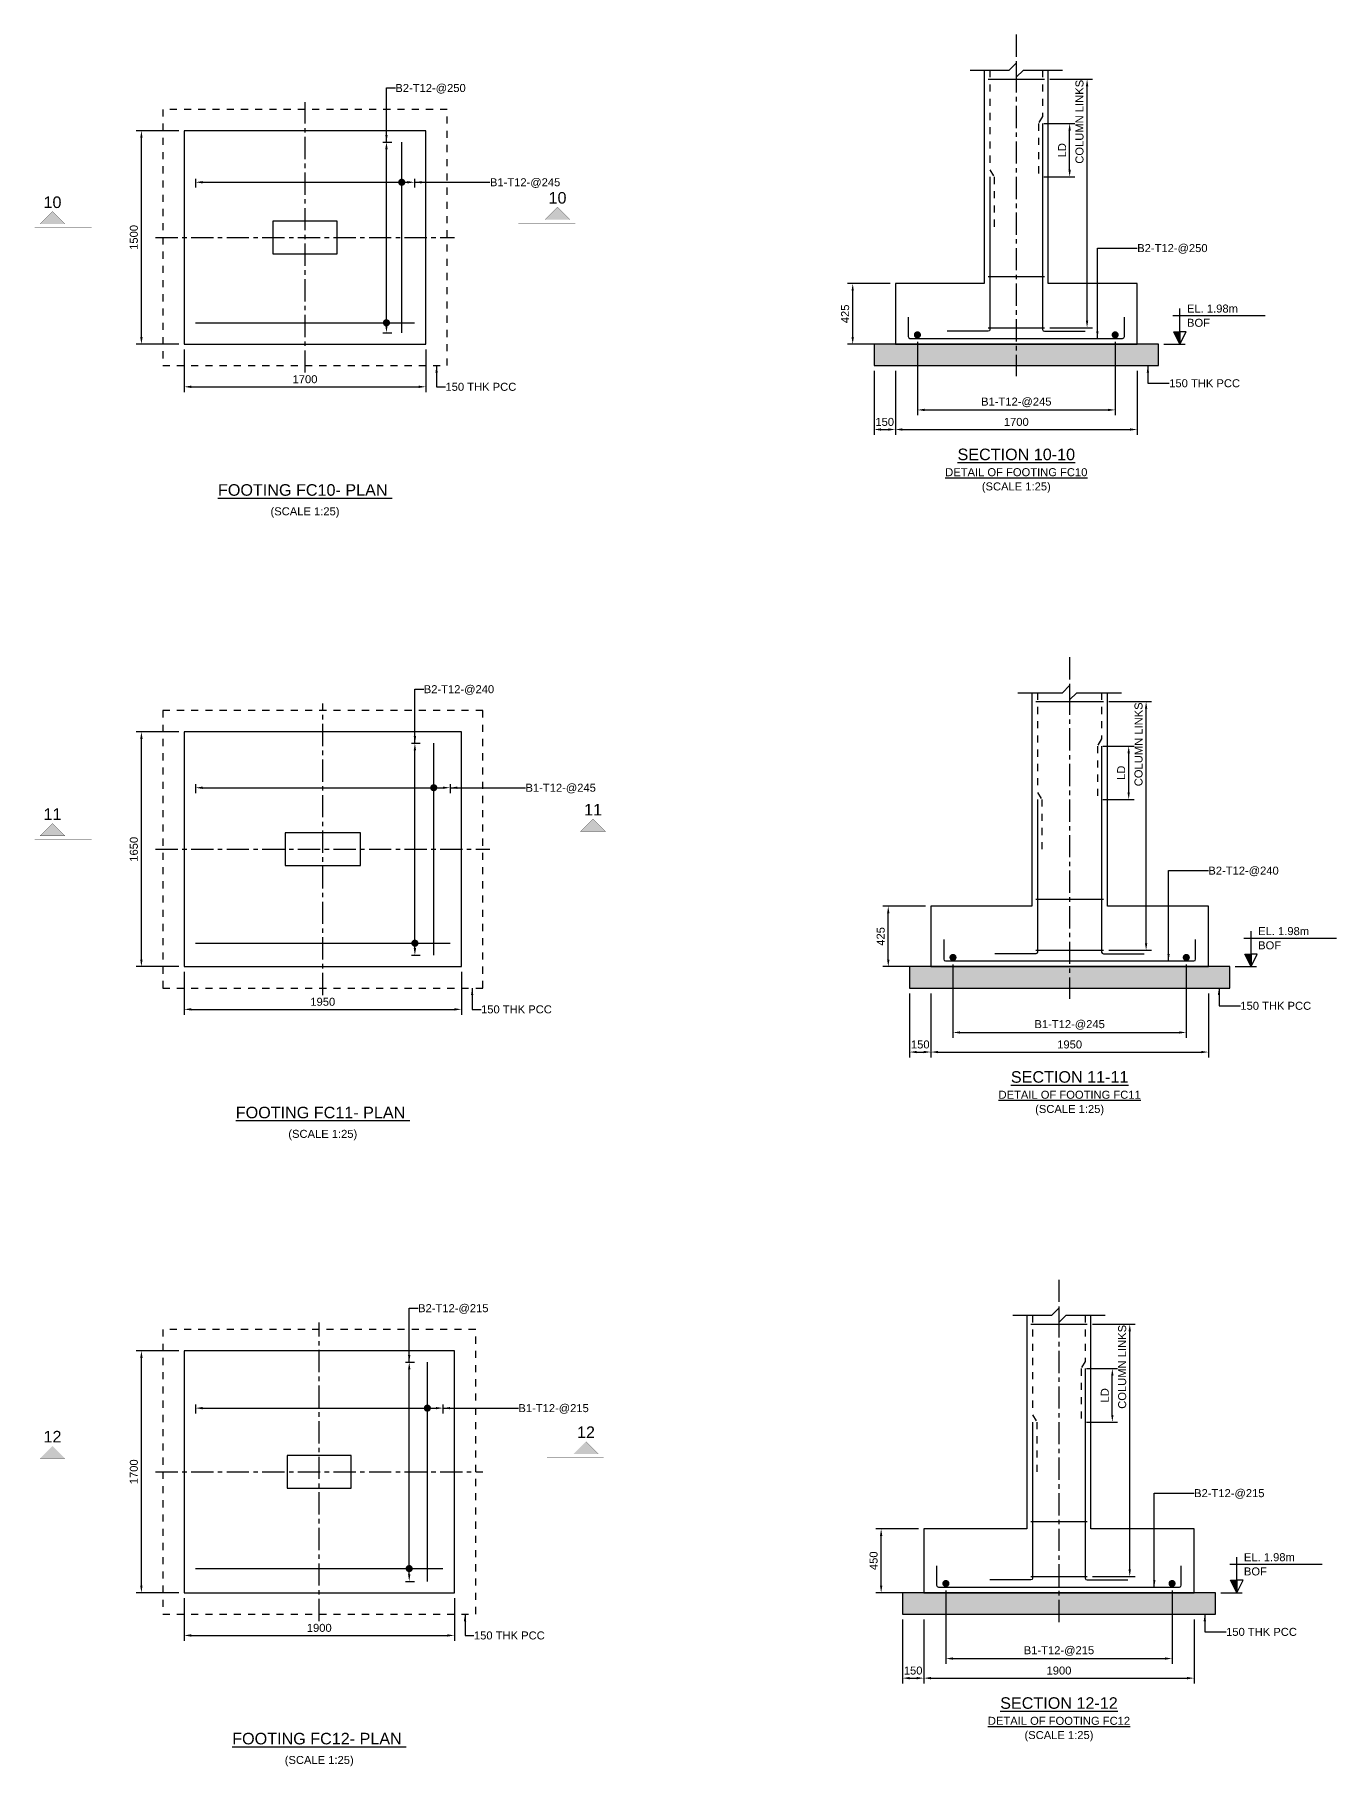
# Model space of a CAD drawing. Header units: inches. Extents: x -3602 to 70100, y -209600 to 630.
# Drawn here: x -3602 to 33000, y -205080 to -156400 of the extents above; entities that cross this region are included whole.
import ezdxf
from ezdxf.enums import TextEntityAlignment as Align

# ---------------------------------------------------------------- set-up
doc = ezdxf.new("R2010")
doc.units = ezdxf.units.IN
doc.header["$LTSCALE"] = 1000
doc.header["$MEASUREMENT"] = 0
doc.linetypes.add('Cline', pattern=[1, 0.625, -0.125, 0.125, -0.125])
doc.linetypes.add('Dashed', pattern=[0.6, 0.2, -0.2, 0.2])
for name, color, linetype in [('Center Line', 1, 'Continuous'), ('Column', 6, 'Continuous'), ('Concrete Line', 2, 'Continuous'), ('Dim', 31, 'Continuous'), ('Footing', 7, 'Continuous'), ('Labels', 4, 'Continuous'), ('PCC', 2, 'Continuous'), ('Reinforcement', 4, 'Continuous'), ('Section Mark', 5, 'Continuous'), ('Solid', 25, 'Continuous'), ('Text', 31, 'Continuous')]:
    doc.layers.add(name, color=color, linetype=linetype)
doc.styles.add('SC-FTG1', font='SansSerif')
doc.styles.add('SC-FTG2', font='SansSerif')
doc.dimstyles.new('RccFooting', dxfattribs={"dimtxt": 225, "dimasz": 200, "dimexe": 150, "dimexo": 150, "dimgap": 100, "dimtad": 1, "dimtoh": 1, "dimdec": 4, "dimlfac": 0.25, "dimzin": 0, "dimdsep": 46, "dimtxsty": 'SC-FTG2', "dimcen": 0.09, "dimclrd": 8, "dimclre": 8, "dimclrt": 31, "dimadec": 0, "dimazin": 0, "dimtfac": 1, "dimtdec": 0, "dimtix": 1, "dimtofl": 0, "dimtmove": 0, "dimatfit": 3, "dimfxl": 1, "dimtolj": 1, "dimtzin": 0, "dimarcsym": 0})

# ---------------------------------------------------------------- blocks, each defined once
blk = doc.blocks.new('*D90')
at = {"color": 8, "linetype": 'ByBlock', "lineweight": -2}
for p, q in [((600, -165250), (600, -166450)), ((7400, -165250), (7400, -166450)), ((800, -166300), (7200, -166300))]:
    blk.add_line(p, q, dxfattribs=at)
at = {"color": 8}
for points in [[(600, -166300), (800, -166267), (800, -166333)], [(7400, -166300), (7200, -166333), (7200, -166267)]]:
    blk.add_solid(points, dxfattribs=at)
at = {"layer": 'DEFPOINTS', "color": 31}
for p in [(600, -165100), (7400, -165100), (600, -166300)]:
    blk.add_point(p, dxfattribs=at)
at = {"color": 31, "insert": (4000, -166088), "char_height": 225, "attachment_point": 5, "style": 'SC-FTG2'}
blk.add_mtext('\\A1;1700', dxfattribs=at)
blk = doc.blocks.new('*D91')
at = {"color": 8, "linetype": 'ByBlock', "lineweight": -2}
for p, q in [((450, -159100), (-750, -159100)), ((-600, -164900), (-600, -159300)), ((450, -165100), (-750, -165100))]:
    blk.add_line(p, q, dxfattribs=at)
at = {"color": 8}
for points in [[(-600, -159100), (-567, -159300), (-633, -159300)], [(-600, -165100), (-633, -164900), (-567, -164900)]]:
    blk.add_solid(points, dxfattribs=at)
at = {"layer": 'DEFPOINTS', "color": 31}
for p in [(600, -159100), (-600, -165100), (600, -165100)]:
    blk.add_point(p, dxfattribs=at)
at = {"color": 31, "insert": (-812, -162100), "char_height": 225, "attachment_point": 5, "rotation": 90, "style": 'SC-FTG2'}
blk.add_mtext('\\A1;1500', dxfattribs=at)
blk = doc.blocks.new('*D92')
at = {"color": 8, "linetype": 'ByBlock', "lineweight": -2}
for p, q in [((6190, -159420), (6440, -159420)), ((6290, -164580), (6290, -159620)), ((6190, -164780), (6440, -164780))]:
    blk.add_line(p, q, dxfattribs=at)
at = {"color": 8}
for points in [[(6290, -159420), (6323, -159620), (6257, -159620)], [(6290, -164780), (6257, -164580), (6323, -164580)]]:
    blk.add_solid(points, dxfattribs=at)
at = {"layer": 'DEFPOINTS', "color": 31}
for p in [(6040, -159420), (6040, -164780), (6290, -164780)]:
    blk.add_point(p, dxfattribs=at)
blk = doc.blocks.new('*D93')
at = {"color": 8, "linetype": 'ByBlock', "lineweight": -2}
for p, q in [((920, -160450), (920, -160700)), ((1120, -160550), (6880, -160550)), ((7080, -160450), (7080, -160700))]:
    blk.add_line(p, q, dxfattribs=at)
at = {"color": 8}
for points in [[(920, -160550), (1120, -160517), (1120, -160583)], [(7080, -160550), (6880, -160583), (6880, -160517)]]:
    blk.add_solid(points, dxfattribs=at)
at = {"layer": 'DEFPOINTS', "color": 31}
for p in [(920, -160300), (920, -160550), (7080, -160300)]:
    blk.add_point(p, dxfattribs=at)
blk = doc.blocks.new('*D94')
at = {"color": 8, "linetype": 'ByBlock', "lineweight": -2}
for p, q in [((20000, -165850), (20000, -167650)), ((20600, -165850), (20600, -167650)), ((20200, -167500), (20400, -167500))]:
    blk.add_line(p, q, dxfattribs=at)
at = {"color": 8}
for points in [[(20000, -167500), (20200, -167467), (20200, -167533)], [(20600, -167500), (20400, -167533), (20400, -167467)]]:
    blk.add_solid(points, dxfattribs=at)
at = {"layer": 'DEFPOINTS', "color": 31}
for p in [(20000, -165700), (20600, -165700), (20000, -167500)]:
    blk.add_point(p, dxfattribs=at)
at = {"color": 31, "insert": (20300, -167288), "char_height": 225, "attachment_point": 5, "style": 'SC-FTG2'}
blk.add_mtext('\\A1;150', dxfattribs=at)
blk = doc.blocks.new('*D95')
at = {"color": 8, "linetype": 'ByBlock', "lineweight": -2}
for p, q in [((20600, -165850), (20600, -167650)), ((27400, -165850), (27400, -167650)), ((20800, -167500), (27200, -167500))]:
    blk.add_line(p, q, dxfattribs=at)
at = {"color": 8}
for points in [[(20600, -167500), (20800, -167467), (20800, -167533)], [(27400, -167500), (27200, -167533), (27200, -167467)]]:
    blk.add_solid(points, dxfattribs=at)
at = {"layer": 'DEFPOINTS', "color": 31}
for p in [(20600, -165700), (27400, -165700), (20600, -167500)]:
    blk.add_point(p, dxfattribs=at)
at = {"color": 31, "insert": (24000, -167288), "char_height": 225, "attachment_point": 5, "style": 'SC-FTG2'}
blk.add_mtext('\\A1;1700', dxfattribs=at)
blk = doc.blocks.new('*D96')
at = {"color": 8, "linetype": 'ByBlock', "lineweight": -2}
for p, q in [((20450, -163400), (19250, -163400)), ((19400, -164900), (19400, -163600)), ((20450, -165100), (19250, -165100))]:
    blk.add_line(p, q, dxfattribs=at)
at = {"color": 8}
for points in [[(19400, -163400), (19433, -163600), (19367, -163600)], [(19400, -165100), (19367, -164900), (19433, -164900)]]:
    blk.add_solid(points, dxfattribs=at)
at = {"layer": 'DEFPOINTS', "color": 31}
for p in [(20600, -163400), (19400, -165100), (20600, -165100)]:
    blk.add_point(p, dxfattribs=at)
at = {"color": 31, "insert": (19188, -164250), "char_height": 225, "attachment_point": 5, "rotation": 90, "style": 'SC-FTG2'}
blk.add_mtext('\\A1;425', dxfattribs=at)
blk = doc.blocks.new('*D97')
at = {"color": 8, "linetype": 'ByBlock', "lineweight": -2}
for p, q in [((21220, -165040), (21220, -167100)), ((26780, -165040), (26780, -167100)), ((21420, -166950), (26580, -166950))]:
    blk.add_line(p, q, dxfattribs=at)
at = {"color": 8}
for points in [[(21220, -166950), (21420, -166917), (21420, -166983)], [(26780, -166950), (26580, -166983), (26580, -166917)]]:
    blk.add_solid(points, dxfattribs=at)
at = {"layer": 'DEFPOINTS', "color": 31}
for p in [(21220, -164890), (26780, -164890), (21220, -166950)]:
    blk.add_point(p, dxfattribs=at)
at = {"color": 31, "insert": (24000, -166738), "char_height": 225, "attachment_point": 5, "style": 'SC-FTG2'}
blk.add_mtext('\\A1;B1-T12-@245', dxfattribs=at)
blk = doc.blocks.new('*D98')
at = {"color": 8, "linetype": 'ByBlock', "lineweight": -2}
for p, q in [((24770, -158900), (25650, -158900)), ((25500, -160200), (25500, -159100)), ((24770, -160400), (25650, -160400))]:
    blk.add_line(p, q, dxfattribs=at)
at = {"color": 8}
for points in [[(25500, -158900), (25533, -159100), (25467, -159100)], [(25500, -160400), (25467, -160200), (25533, -160200)]]:
    blk.add_solid(points, dxfattribs=at)
at = {"layer": 'DEFPOINTS', "color": 31}
for p in [(24620, -158900), (24620, -160400), (25500, -160400)]:
    blk.add_point(p, dxfattribs=at)
at = {"color": 31, "insert": (25288, -159650), "char_height": 225, "attachment_point": 5, "rotation": 90, "style": 'SC-FTG2'}
blk.add_mtext('\\A1;LD', dxfattribs=at)
blk = doc.blocks.new('*D99')
at = {"color": 8, "linetype": 'ByBlock', "lineweight": -2}
for p, q in [((24940, -157650), (26140, -157650)), ((25990, -164440), (25990, -157850)), ((24940, -164640), (26140, -164640))]:
    blk.add_line(p, q, dxfattribs=at)
at = {"color": 8}
for points in [[(25990, -157650), (26023, -157850), (25957, -157850)], [(25990, -164640), (25957, -164440), (26023, -164440)]]:
    blk.add_solid(points, dxfattribs=at)
at = {"layer": 'DEFPOINTS', "color": 31}
for p in [(24790, -157650), (24790, -164640), (25990, -164640)]:
    blk.add_point(p, dxfattribs=at)
at = {"color": 31, "insert": (25778, -158850), "char_height": 225, "attachment_point": 5, "rotation": 90, "style": 'SC-FTG2'}
blk.add_mtext('\\A1;COLUMN LINKS', dxfattribs=at)
blk = doc.blocks.new('*D100')
at = {"color": 8, "linetype": 'ByBlock', "lineweight": -2}
for p, q in [((600, -182750), (600, -183950)), ((8400, -182750), (8400, -183950)), ((800, -183800), (8200, -183800))]:
    blk.add_line(p, q, dxfattribs=at)
at = {"color": 8}
for points in [[(600, -183800), (800, -183767), (800, -183833)], [(8400, -183800), (8200, -183833), (8200, -183767)]]:
    blk.add_solid(points, dxfattribs=at)
at = {"layer": 'DEFPOINTS', "color": 31}
for p in [(600, -182600), (8400, -182600), (600, -183800)]:
    blk.add_point(p, dxfattribs=at)
at = {"color": 31, "insert": (4500, -183588), "char_height": 225, "attachment_point": 5, "style": 'SC-FTG2'}
blk.add_mtext('\\A1;1950', dxfattribs=at)
blk = doc.blocks.new('*D101')
at = {"color": 8, "linetype": 'ByBlock', "lineweight": -2}
for p, q in [((450, -176000), (-750, -176000)), ((-600, -182400), (-600, -176200)), ((450, -182600), (-750, -182600))]:
    blk.add_line(p, q, dxfattribs=at)
at = {"color": 8}
for points in [[(-600, -176000), (-567, -176200), (-633, -176200)], [(-600, -182600), (-633, -182400), (-567, -182400)]]:
    blk.add_solid(points, dxfattribs=at)
at = {"layer": 'DEFPOINTS', "color": 31}
for p in [(600, -176000), (-600, -182600), (600, -182600)]:
    blk.add_point(p, dxfattribs=at)
at = {"color": 31, "insert": (-812, -179300), "char_height": 225, "attachment_point": 5, "rotation": 90, "style": 'SC-FTG2'}
blk.add_mtext('\\A1;1650', dxfattribs=at)
blk = doc.blocks.new('*D102')
at = {"color": 8, "linetype": 'ByBlock', "lineweight": -2}
for p, q in [((6990, -176320), (7240, -176320)), ((7090, -182080), (7090, -176520)), ((6990, -182280), (7240, -182280))]:
    blk.add_line(p, q, dxfattribs=at)
at = {"color": 8}
for points in [[(7090, -176320), (7123, -176520), (7057, -176520)], [(7090, -182280), (7057, -182080), (7123, -182080)]]:
    blk.add_solid(points, dxfattribs=at)
at = {"layer": 'DEFPOINTS', "color": 31}
for p in [(6840, -176320), (6840, -182280), (7090, -182280)]:
    blk.add_point(p, dxfattribs=at)
blk = doc.blocks.new('*D103')
at = {"color": 8, "linetype": 'ByBlock', "lineweight": -2}
for p, q in [((920, -177470), (920, -177720)), ((1120, -177570), (7880, -177570)), ((8080, -177470), (8080, -177720))]:
    blk.add_line(p, q, dxfattribs=at)
at = {"color": 8}
for points in [[(920, -177570), (1120, -177537), (1120, -177603)], [(8080, -177570), (7880, -177603), (7880, -177537)]]:
    blk.add_solid(points, dxfattribs=at)
at = {"layer": 'DEFPOINTS', "color": 31}
for p in [(920, -177320), (920, -177570), (8080, -177320)]:
    blk.add_point(p, dxfattribs=at)
blk = doc.blocks.new('*D104')
at = {"color": 8, "linetype": 'ByBlock', "lineweight": -2}
for p, q in [((21000, -183350), (21000, -185150)), ((21600, -183350), (21600, -185150)), ((21200, -185000), (21400, -185000))]:
    blk.add_line(p, q, dxfattribs=at)
at = {"color": 8}
for points in [[(21000, -185000), (21200, -184967), (21200, -185033)], [(21600, -185000), (21400, -185033), (21400, -184967)]]:
    blk.add_solid(points, dxfattribs=at)
at = {"layer": 'DEFPOINTS', "color": 31}
for p in [(21000, -183200), (21600, -183200), (21000, -185000)]:
    blk.add_point(p, dxfattribs=at)
at = {"color": 31, "insert": (21300, -184788), "char_height": 225, "attachment_point": 5, "style": 'SC-FTG2'}
blk.add_mtext('\\A1;150', dxfattribs=at)
blk = doc.blocks.new('*D105')
at = {"color": 8, "linetype": 'ByBlock', "lineweight": -2}
for p, q in [((21600, -183350), (21600, -185150)), ((29400, -183350), (29400, -185150)), ((21800, -185000), (29200, -185000))]:
    blk.add_line(p, q, dxfattribs=at)
at = {"color": 8}
for points in [[(21600, -185000), (21800, -184967), (21800, -185033)], [(29400, -185000), (29200, -185033), (29200, -184967)]]:
    blk.add_solid(points, dxfattribs=at)
at = {"layer": 'DEFPOINTS', "color": 31}
for p in [(21600, -183200), (29400, -183200), (21600, -185000)]:
    blk.add_point(p, dxfattribs=at)
at = {"color": 31, "insert": (25500, -184788), "char_height": 225, "attachment_point": 5, "style": 'SC-FTG2'}
blk.add_mtext('\\A1;1950', dxfattribs=at)
blk = doc.blocks.new('*D106')
at = {"color": 8, "linetype": 'ByBlock', "lineweight": -2}
for p, q in [((21450, -180900), (20250, -180900)), ((20400, -182400), (20400, -181100)), ((21450, -182600), (20250, -182600))]:
    blk.add_line(p, q, dxfattribs=at)
at = {"color": 8}
for points in [[(20400, -180900), (20433, -181100), (20367, -181100)], [(20400, -182600), (20367, -182400), (20433, -182400)]]:
    blk.add_solid(points, dxfattribs=at)
at = {"layer": 'DEFPOINTS', "color": 31}
for p in [(21600, -180900), (20400, -182600), (21600, -182600)]:
    blk.add_point(p, dxfattribs=at)
at = {"color": 31, "insert": (20188, -181750), "char_height": 225, "attachment_point": 5, "rotation": 90, "style": 'SC-FTG2'}
blk.add_mtext('\\A1;425', dxfattribs=at)
blk = doc.blocks.new('*D107')
at = {"color": 8, "linetype": 'ByBlock', "lineweight": -2}
for p, q in [((22220, -182540), (22220, -184600)), ((28780, -182540), (28780, -184600)), ((22420, -184450), (28580, -184450))]:
    blk.add_line(p, q, dxfattribs=at)
at = {"color": 8}
for points in [[(22220, -184450), (22420, -184417), (22420, -184483)], [(28780, -184450), (28580, -184483), (28580, -184417)]]:
    blk.add_solid(points, dxfattribs=at)
at = {"layer": 'DEFPOINTS', "color": 31}
for p in [(22220, -182390), (28780, -182390), (22220, -184450)]:
    blk.add_point(p, dxfattribs=at)
at = {"color": 31, "insert": (25500, -184238), "char_height": 225, "attachment_point": 5, "style": 'SC-FTG2'}
blk.add_mtext('\\A1;B1-T12-@245', dxfattribs=at)
blk = doc.blocks.new('*D108')
at = {"color": 8, "linetype": 'ByBlock', "lineweight": -2}
for p, q in [((26430, -176400), (27310, -176400)), ((27160, -177700), (27160, -176600)), ((26430, -177900), (27310, -177900))]:
    blk.add_line(p, q, dxfattribs=at)
at = {"color": 8}
for points in [[(27160, -176400), (27193, -176600), (27127, -176600)], [(27160, -177900), (27127, -177700), (27193, -177700)]]:
    blk.add_solid(points, dxfattribs=at)
at = {"layer": 'DEFPOINTS', "color": 31}
for p in [(26280, -176400), (26280, -177900), (27160, -177900)]:
    blk.add_point(p, dxfattribs=at)
at = {"color": 31, "insert": (26948, -177150), "char_height": 225, "attachment_point": 5, "rotation": 90, "style": 'SC-FTG2'}
blk.add_mtext('\\A1;LD', dxfattribs=at)
blk = doc.blocks.new('*D109')
at = {"color": 8, "linetype": 'ByBlock', "lineweight": -2}
for p, q in [((26600, -175150), (27800, -175150)), ((27650, -181940), (27650, -175350)), ((26600, -182140), (27800, -182140))]:
    blk.add_line(p, q, dxfattribs=at)
at = {"color": 8}
for points in [[(27650, -175150), (27683, -175350), (27617, -175350)], [(27650, -182140), (27617, -181940), (27683, -181940)]]:
    blk.add_solid(points, dxfattribs=at)
at = {"layer": 'DEFPOINTS', "color": 31}
for p in [(26450, -175150), (26450, -182140), (27650, -182140)]:
    blk.add_point(p, dxfattribs=at)
at = {"color": 31, "insert": (27438, -176350), "char_height": 225, "attachment_point": 5, "rotation": 90, "style": 'SC-FTG2'}
blk.add_mtext('\\A1;COLUMN LINKS', dxfattribs=at)
blk = doc.blocks.new('*D110')
at = {"color": 8, "linetype": 'ByBlock', "lineweight": -2}
for p, q in [((600, -200350), (600, -201550)), ((8200, -200350), (8200, -201550)), ((800, -201400), (8000, -201400))]:
    blk.add_line(p, q, dxfattribs=at)
at = {"color": 8}
for points in [[(600, -201400), (800, -201367), (800, -201433)], [(8200, -201400), (8000, -201433), (8000, -201367)]]:
    blk.add_solid(points, dxfattribs=at)
at = {"layer": 'DEFPOINTS', "color": 31}
for p in [(600, -200200), (8200, -200200), (600, -201400)]:
    blk.add_point(p, dxfattribs=at)
at = {"color": 31, "insert": (4400, -201188), "char_height": 225, "attachment_point": 5, "style": 'SC-FTG2'}
blk.add_mtext('\\A1;1900', dxfattribs=at)
blk = doc.blocks.new('*D111')
at = {"color": 8, "linetype": 'ByBlock', "lineweight": -2}
for p, q in [((450, -193400), (-750, -193400)), ((-600, -200000), (-600, -193600)), ((450, -200200), (-750, -200200))]:
    blk.add_line(p, q, dxfattribs=at)
at = {"color": 8}
for points in [[(-600, -193400), (-567, -193600), (-633, -193600)], [(-600, -200200), (-633, -200000), (-567, -200000)]]:
    blk.add_solid(points, dxfattribs=at)
at = {"layer": 'DEFPOINTS', "color": 31}
for p in [(600, -193400), (-600, -200200), (600, -200200)]:
    blk.add_point(p, dxfattribs=at)
at = {"color": 31, "insert": (-812, -196800), "char_height": 225, "attachment_point": 5, "rotation": 90, "style": 'SC-FTG2'}
blk.add_mtext('\\A1;1700', dxfattribs=at)
blk = doc.blocks.new('*D112')
at = {"color": 8, "linetype": 'ByBlock', "lineweight": -2}
for p, q in [((6830, -193720), (7080, -193720)), ((6930, -199680), (6930, -193920)), ((6830, -199880), (7080, -199880))]:
    blk.add_line(p, q, dxfattribs=at)
at = {"color": 8}
for points in [[(6930, -193720), (6963, -193920), (6897, -193920)], [(6930, -199880), (6897, -199680), (6963, -199680)]]:
    blk.add_solid(points, dxfattribs=at)
at = {"layer": 'DEFPOINTS', "color": 31}
for p in [(6680, -193720), (6680, -199880), (6930, -199880)]:
    blk.add_point(p, dxfattribs=at)
blk = doc.blocks.new('*D113')
at = {"color": 8, "linetype": 'ByBlock', "lineweight": -2}
for p, q in [((920, -194910), (920, -195160)), ((1120, -195010), (7680, -195010)), ((7880, -194910), (7880, -195160))]:
    blk.add_line(p, q, dxfattribs=at)
at = {"color": 8}
for points in [[(920, -195010), (1120, -194977), (1120, -195043)], [(7880, -195010), (7680, -195043), (7680, -194977)]]:
    blk.add_solid(points, dxfattribs=at)
at = {"layer": 'DEFPOINTS', "color": 31}
for p in [(920, -194760), (920, -195010), (7880, -194760)]:
    blk.add_point(p, dxfattribs=at)
blk = doc.blocks.new('*D114')
at = {"color": 8, "linetype": 'ByBlock', "lineweight": -2}
for p, q in [((20800, -200950), (20800, -202750)), ((21400, -200950), (21400, -202750)), ((21000, -202600), (21200, -202600))]:
    blk.add_line(p, q, dxfattribs=at)
at = {"color": 8}
for points in [[(20800, -202600), (21000, -202567), (21000, -202633)], [(21400, -202600), (21200, -202633), (21200, -202567)]]:
    blk.add_solid(points, dxfattribs=at)
at = {"layer": 'DEFPOINTS', "color": 31}
for p in [(20800, -200800), (21400, -200800), (20800, -202600)]:
    blk.add_point(p, dxfattribs=at)
at = {"color": 31, "insert": (21100, -202388), "char_height": 225, "attachment_point": 5, "style": 'SC-FTG2'}
blk.add_mtext('\\A1;150', dxfattribs=at)
blk = doc.blocks.new('*D115')
at = {"color": 8, "linetype": 'ByBlock', "lineweight": -2}
for p, q in [((21400, -200950), (21400, -202750)), ((29000, -200950), (29000, -202750)), ((21600, -202600), (28800, -202600))]:
    blk.add_line(p, q, dxfattribs=at)
at = {"color": 8}
for points in [[(21400, -202600), (21600, -202567), (21600, -202633)], [(29000, -202600), (28800, -202633), (28800, -202567)]]:
    blk.add_solid(points, dxfattribs=at)
at = {"layer": 'DEFPOINTS', "color": 31}
for p in [(21400, -200800), (29000, -200800), (21400, -202600)]:
    blk.add_point(p, dxfattribs=at)
at = {"color": 31, "insert": (25200, -202388), "char_height": 225, "attachment_point": 5, "style": 'SC-FTG2'}
blk.add_mtext('\\A1;1900', dxfattribs=at)
blk = doc.blocks.new('*D116')
at = {"color": 8, "linetype": 'ByBlock', "lineweight": -2}
for p, q in [((21250, -198400), (20050, -198400)), ((20200, -200000), (20200, -198600)), ((21250, -200200), (20050, -200200))]:
    blk.add_line(p, q, dxfattribs=at)
at = {"color": 8}
for points in [[(20200, -198400), (20233, -198600), (20167, -198600)], [(20200, -200200), (20167, -200000), (20233, -200000)]]:
    blk.add_solid(points, dxfattribs=at)
at = {"layer": 'DEFPOINTS', "color": 31}
for p in [(21400, -198400), (20200, -200200), (21400, -200200)]:
    blk.add_point(p, dxfattribs=at)
at = {"color": 31, "insert": (19988, -199300), "char_height": 225, "attachment_point": 5, "rotation": 90, "style": 'SC-FTG2'}
blk.add_mtext('\\A1;450', dxfattribs=at)
blk = doc.blocks.new('*D117')
at = {"color": 8, "linetype": 'ByBlock', "lineweight": -2}
for p, q in [((22020, -200140), (22020, -202200)), ((28380, -200140), (28380, -202200)), ((22220, -202050), (28180, -202050))]:
    blk.add_line(p, q, dxfattribs=at)
at = {"color": 8}
for points in [[(22020, -202050), (22220, -202017), (22220, -202083)], [(28380, -202050), (28180, -202083), (28180, -202017)]]:
    blk.add_solid(points, dxfattribs=at)
at = {"layer": 'DEFPOINTS', "color": 31}
for p in [(22020, -199990), (28380, -199990), (22020, -202050)]:
    blk.add_point(p, dxfattribs=at)
at = {"color": 31, "insert": (25200, -201838), "char_height": 225, "attachment_point": 5, "style": 'SC-FTG2'}
blk.add_mtext('\\A1;B1-T12-@215', dxfattribs=at)
blk = doc.blocks.new('*D118')
at = {"color": 8, "linetype": 'ByBlock', "lineweight": -2}
for p, q in [((25970, -193900), (26850, -193900)), ((26700, -195200), (26700, -194100)), ((25970, -195400), (26850, -195400))]:
    blk.add_line(p, q, dxfattribs=at)
at = {"color": 8}
for points in [[(26700, -193900), (26733, -194100), (26667, -194100)], [(26700, -195400), (26667, -195200), (26733, -195200)]]:
    blk.add_solid(points, dxfattribs=at)
at = {"layer": 'DEFPOINTS', "color": 31}
for p in [(25820, -193900), (25820, -195400), (26700, -195400)]:
    blk.add_point(p, dxfattribs=at)
at = {"color": 31, "insert": (26488, -194650), "char_height": 225, "attachment_point": 5, "rotation": 90, "style": 'SC-FTG2'}
blk.add_mtext('\\A1;LD', dxfattribs=at)
blk = doc.blocks.new('*D119')
at = {"color": 8, "linetype": 'ByBlock', "lineweight": -2}
for p, q in [((26140, -192650), (27340, -192650)), ((27190, -199540), (27190, -192850)), ((26140, -199740), (27340, -199740))]:
    blk.add_line(p, q, dxfattribs=at)
at = {"color": 8}
for points in [[(27190, -192650), (27223, -192850), (27157, -192850)], [(27190, -199740), (27157, -199540), (27223, -199540)]]:
    blk.add_solid(points, dxfattribs=at)
at = {"layer": 'DEFPOINTS', "color": 31}
for p in [(25990, -192650), (25990, -199740), (27190, -199740)]:
    blk.add_point(p, dxfattribs=at)
at = {"color": 31, "insert": (26978, -193850), "char_height": 225, "attachment_point": 5, "rotation": 90, "style": 'SC-FTG2'}
blk.add_mtext('\\A1;COLUMN LINKS', dxfattribs=at)

msp = doc.modelspace()

# ---------------------------------------------------------------- hatches: boundary and pattern name
at = {"layer": 'Solid'}
for points in [[(-3450, -161724), (-3100, -161374), (-2750, -161724), (-3450, -161724)], [(11450, -161600), (11100, -161250), (10750, -161600), (11450, -161600)], [(28600, -165100), (28425, -164750), (28600, -164750)], [(20000, -165700), (28000, -165700), (28000, -165100), (20000, -165100)], [(-3450, -178924), (-3100, -178574), (-2750, -178924), (-3450, -178924)], [(12450, -178800), (12100, -178450), (11750, -178800), (12450, -178800)], [(30600, -182600), (30425, -182250), (30600, -182250)], [(21000, -183200), (30000, -183200), (30000, -182600), (21000, -182600)], [(-3450, -196424), (-3100, -196074), (-2750, -196424), (-3450, -196424)], [(12250, -196300), (11900, -195950), (11550, -196300), (12250, -196300)], [(30200, -200200), (30025, -199850), (30200, -199850)], [(20800, -200800), (29600, -200800), (29600, -200200), (20800, -200200)]]:
    msp.add_hatch(color=256, dxfattribs=at).paths.add_polyline_path(points, flags=0)

# ---------------------------------------------------------------- linework, layer by layer
at = {"layer": 'Center Line', "linetype": 'Cline'}
for points in [[(24000, -156400), (24000, -166000)], [(4000, -165900), (4000, -158300)], [(-200, -162100), (8200, -162100)], [(25500, -173900), (25500, -183500)], [(4500, -183400), (4500, -175200)], [(-200, -179300), (9200, -179300)], [(25200, -191400), (25200, -201100)], [(4400, -201000), (4400, -192600)], [(-200, -196800), (9000, -196800)]]:
    msp.add_lwpolyline(points, dxfattribs=at)
at = {"layer": 'Column'}
for points in [[(3100, -162560), (4900, -162560), (4900, -161640), (3100, -161640), (3100, -162560)], [(3440, -179760), (5560, -179760), (5560, -178840), (3440, -178840), (3440, -179760)], [(3500, -197260), (5300, -197260), (5300, -196340), (3500, -196340), (3500, -197260)]]:
    msp.add_lwpolyline(points, dxfattribs=at)
at = {"layer": 'Concrete Line'}
for points in [[(22700, -157400), (23800, -157400), (24000, -157200), (24000, -157600), (24200, -157400), (25300, -157400)], [(23100, -157400), (23100, -163400), (20600, -163400), (20600, -165100), (27400, -165100), (27400, -163400), (24900, -163400), (24900, -157400)], [(24040, -174900), (25300, -174900), (25500, -174700), (25500, -175100), (25700, -174900), (26960, -174900)], [(24440, -174900), (24440, -180900), (21600, -180900), (21600, -182600), (29400, -182600), (29400, -180900), (26560, -180900), (26560, -174900)], [(23900, -192400), (25000, -192400), (25200, -192200), (25200, -192600), (25400, -192400), (26500, -192400)], [(24300, -192400), (24300, -198400), (21400, -198400), (21400, -200200), (29000, -200200), (29000, -198400), (26100, -198400), (26100, -192400)]]:
    msp.add_lwpolyline(points, dxfattribs=at)
at = {"layer": 'Dim', "color": 8, "const_width": 100}
for points in [[(6670, -160550, 1), (6770, -160550, 1)], [(6240, -164500, 1), (6340, -164500, 1)], [(7570, -177570, 1), (7670, -177570, 1)], [(7040, -181940, 1), (7140, -181940, 1)], [(7390, -195010, 1), (7490, -195010, 1)], [(6880, -199520, 1), (6980, -199520, 1)]]:
    msp.add_lwpolyline(points, format="xyb", close=True, dxfattribs=at)
at = {"layer": 'Footing'}
for points in [[(600, -165100), (7400, -165100), (7400, -159100), (600, -159100), (600, -165100)], [(600, -182600), (8400, -182600), (8400, -176000), (600, -176000), (600, -182600)], [(600, -200200), (8200, -200200), (8200, -193400), (600, -193400), (600, -200200)]]:
    msp.add_lwpolyline(points, dxfattribs=at)
at = {"layer": 'PCC', "linetype": 'Dashed'}
for points in [[(0, -165700), (8000, -165700), (8000, -158500), (0, -158500), (0, -165700)], [(0, -183200), (9000, -183200), (9000, -175400), (0, -175400), (0, -183200)], [(0, -200800), (8800, -200800), (8800, -192800), (0, -192800), (0, -200800)]]:
    msp.add_lwpolyline(points, dxfattribs=at)
at = {"layer": 'PCC'}
for points in [[(20000, -165700), (28000, -165700), (28000, -165100), (20000, -165100), (20000, -165700)], [(21000, -183200), (30000, -183200), (30000, -182600), (21000, -182600), (21000, -183200)], [(20800, -200800), (29600, -200800), (29600, -200200), (20800, -200200), (20800, -200800)]]:
    msp.add_lwpolyline(points, dxfattribs=at)
at = {"layer": 'Reinforcement'}
for points in [[(23210, -157650), (24790, -157650)], [(6720, -164780), (6720, -159420)], [(23210, -163200), (24790, -163200)], [(920, -164500), (7080, -164500)], [(23210, -164640), (24790, -164640)], [(24550, -175150), (26450, -175150)], [(7620, -182280), (7620, -176320)], [(24550, -180700), (26450, -180700)], [(920, -181940), (8080, -181940)], [(24550, -182140), (26450, -182140)], [(24410, -192650), (25990, -192650)], [(7440, -199880), (7440, -193720)], [(24410, -198200), (25990, -198200)], [(920, -199520), (7880, -199520)], [(24410, -199740), (25990, -199740)]]:
    msp.add_lwpolyline(points, dxfattribs=at)
at = {"layer": 'Reinforcement', "linetype": 'Dashed'}
for points in [[(23260, -157400), (23260, -160200), (23380, -160400), (23380, -161900)], [(24740, -157400), (24740, -158700), (24620, -158900), (24620, -160400)], [(24600, -174900), (24600, -177700), (24720, -177900), (24720, -179400)], [(26400, -174900), (26400, -176200), (26280, -176400), (26280, -177900)], [(24460, -192400), (24460, -195200), (24580, -195400), (24580, -196900)], [(25940, -192400), (25940, -193700), (25820, -193900), (25820, -195400)]]:
    msp.add_lwpolyline(points, dxfattribs=at)
at = {"layer": 'Reinforcement'}
for points in [[(24740, -158900), (24740, -164690, 0.4), (24790, -164740), (25940, -164740, 0.4), (25940, -164740), (25940, -164740)], [(23260, -160400), (23260, -164690, -0.4), (23210, -164740), (22060, -164740, 0.4), (22060, -164740), (22060, -164740)], [(20960, -164340), (20960, -164890, 0.4), (21010, -164940), (26990, -164940, 0.4), (27040, -164890), (27040, -164340)], [(26400, -176400), (26400, -182190, 0.4), (26450, -182240), (27600, -182240, 0.4), (27600, -182240), (27600, -182240)], [(24600, -177900), (24600, -182190, -0.4), (24550, -182240), (23400, -182240, 0.4), (23400, -182240), (23400, -182240)], [(21960, -181840), (21960, -182390, 0.4), (22010, -182440), (28990, -182440, 0.4), (29040, -182390), (29040, -181840)], [(25940, -193900), (25940, -199790, 0.4), (25990, -199840), (27140, -199840, 0.4), (27140, -199840), (27140, -199840)], [(24460, -195400), (24460, -199790, -0.4), (24410, -199840), (23260, -199840, 0.4), (23260, -199840), (23260, -199840)], [(21760, -199440), (21760, -199990, 0.4), (21810, -200040), (28590, -200040, 0.4), (28640, -199990), (28640, -199440)]]:
    msp.add_lwpolyline(points, format="xyb", dxfattribs=at)
at = {"layer": 'Reinforcement', "const_width": 100}
for points in [[(21170, -164840, 1), (21270, -164840, 1)], [(26730, -164840, 1), (26830, -164840, 1)], [(22170, -182340, 1), (22270, -182340, 1)], [(28730, -182340, 1), (28830, -182340, 1)], [(21970, -199940, 1), (22070, -199940, 1)], [(28330, -199940, 1), (28430, -199940, 1)]]:
    msp.add_lwpolyline(points, format="xyb", close=True, dxfattribs=at)
at = {"layer": 'Section Mark'}
for p, q in [((28150, -165100), (28750, -165100)), ((30150, -182600), (30750, -182600)), ((29750, -200200), (30350, -200200))]:
    msp.add_line(p, q, dxfattribs=at)
at = {"layer": 'Section Mark', "const_width": 5}
for points in [[(-3450, -161724), (-3100, -161374), (-2750, -161724), (-3450, -161724)], [(11450, -161600), (11100, -161250), (10750, -161600), (11450, -161600)], [(-2000, -161824), (-3600, -161824)], [(10000, -161700), (11600, -161700)], [(-3450, -178924), (-3100, -178574), (-2750, -178924), (-3450, -178924)], [(12450, -178800), (12100, -178450), (11750, -178800), (12450, -178800)], [(-2000, -179024), (-3600, -179024)], [(11000, -178900), (12600, -178900)], [(-3450, -196424), (-3100, -196074), (-2750, -196424), (-3450, -196424)], [(12250, -196300), (11900, -195950), (11550, -196300), (12250, -196300)], [(-2000, -196524), (-3600, -196524)], [(10800, -196400), (12400, -196400)]]:
    msp.add_lwpolyline(points, dxfattribs=at)
at = {"layer": 'Section Mark'}
for points in [[(28400, -164300), (31000, -164300)], [(28600, -165100), (28600, -164100)], [(28600, -165100), (28425, -164750), (28600, -164750), (28600, -165100)], [(28600, -165100), (28775, -164750), (28600, -164750), (28600, -165100)], [(30400, -181800), (33000, -181800)], [(30600, -182600), (30600, -181600)], [(30600, -182600), (30425, -182250), (30600, -182250), (30600, -182600)], [(30600, -182600), (30775, -182250), (30600, -182250), (30600, -182600)], [(30000, -199400), (32600, -199400)], [(30200, -200200), (30200, -199200)], [(30200, -200200), (30025, -199850), (30200, -199850), (30200, -200200)], [(30200, -200200), (30375, -199850), (30200, -199850), (30200, -200200)]]:
    msp.add_lwpolyline(points, dxfattribs=at)

# ---------------------------------------------------------------- texts
at = {"layer": 'Dim', "style": 'SC-FTG2'}
for s, p in [('B2-T12-@250', (27400, -162400)), ('150 THK PCC', (7950, -166300)), ('150 THK PCC', (28300, -166200)), ('B2-T12-@240', (29400, -179900)), ('150 THK PCC', (8950, -183800)), ('150 THK PCC', (30300, -183700)), ('B2-T12-@215', (29000, -197400)), ('150 THK PCC', (8750, -201400)), ('150 THK PCC', (29900, -201300))]:
    msp.add_text(s, height=225, dxfattribs=at).set_placement(p, align=Align.MIDDLE_LEFT)
at = {"layer": 'Labels', "style": 'SC-FTG1'}
for s, p in [('%%USECTION 10-10', (24000, -168200)), ('%%uFOOTING FC10- PLAN ', (4000, -169200)), ('%%USECTION 11-11', (25500, -185700)), ('%%uFOOTING FC11- PLAN ', (4500, -186700)), ('%%USECTION 12-12', (25200, -203300)), ('%%uFOOTING FC12- PLAN ', (4400, -204300))]:
    msp.add_text(s, height=325, dxfattribs=at).set_placement(p, align=Align.MIDDLE_CENTER)
at = {"layer": 'Section Mark', "style": 'SC-FTG1'}
for s, p in [('10', (-3100, -161111.5)), ('10', (11100, -160987.5)), ('11', (-3100, -178311.5)), ('11', (12100, -178187.5)), ('12', (-3100, -195811.5)), ('12', (11900, -195687.5))]:
    msp.add_text(s, height=325, dxfattribs=at).set_placement(p, align=Align.MIDDLE_CENTER)
at = {"layer": 'Text'}
for s, style, p in [('B2-T12-@250', 'SC-FTG1', (6540, -157900)), ('B1-T12-@245', 'SC-FTG1', (9200, -160550)), ('EL. 1.98m', 'SC-FTG2', (28800, -164100)), ('BOF', 'SC-FTG2', (28800, -164500)), ('B2-T12-@240', 'SC-FTG1', (7340, -174800)), ('B1-T12-@245', 'SC-FTG1', (10200, -177570)), ('EL. 1.98m', 'SC-FTG2', (30800, -181600)), ('BOF', 'SC-FTG2', (30800, -182000)), ('B2-T12-@215', 'SC-FTG1', (7180, -192200)), ('B1-T12-@215', 'SC-FTG1', (10000, -195010)), ('EL. 1.98m', 'SC-FTG2', (30400, -199200)), ('BOF', 'SC-FTG2', (30400, -199600))]:
    msp.add_text(s, height=225, dxfattribs=dict(at, style=style)).set_placement(p, align=Align.MIDDLE_LEFT)
at = {"layer": 'Text', "style": 'SC-FTG1'}
for s, p in [('%%UDETAIL OF FOOTING FC10', (24000, -168700)), ('(SCALE 1:25)', (24000, -169100)), ('(SCALE 1:25)', (4000, -169800)), ('%%UDETAIL OF FOOTING FC11', (25500, -186200)), ('(SCALE 1:25)', (25500, -186600)), ('(SCALE 1:25)', (4500, -187300)), ('%%UDETAIL OF FOOTING FC12', (25200, -203800)), ('(SCALE 1:25)', (25200, -204200)), ('(SCALE 1:25)', (4400, -204900))]:
    msp.add_text(s, height=225, dxfattribs=at).set_placement(p, align=Align.MIDDLE_CENTER)

# ---------------------------------------------------------------- dimensions: what is measured, and where the dimension line sits
at = {"layer": 'Dim'}
for base, p1, p2, angle, text, picture, middle in [((25990, -157650), (24790, -164640), (24790, -157650), 90, 'COLUMN LINKS', '*D99', (25990, -158850)), ((25500, -158900), (24620, -160400), (24620, -158900), 90, 'LD', '*D98', (25500, -159650)), ((6290, -159420), (6040, -164780), (6040, -159420), 90, ' ', '*D92', (6290, -163200)), ((7080, -160550), (920, -160300), (7080, -160300), 0, ' ', '*D93', (5420, -160550)), ((27650, -175150), (26450, -182140), (26450, -175150), 90, 'COLUMN LINKS', '*D109', (27650, -176350)), ((7090, -176320), (6840, -182280), (6840, -176320), 90, ' ', '*D102', (7090, -180640)), ((27160, -176400), (26280, -177900), (26280, -176400), 90, 'LD', '*D108', (27160, -177150)), ((8080, -177570), (920, -177320), (8080, -177320), 0, ' ', '*D103', (6320, -177570)), ((27190, -192650), (25990, -199740), (25990, -192650), 90, 'COLUMN LINKS', '*D119', (27190, -193850)), ((6930, -193720), (6680, -199880), (6680, -193720), 90, ' ', '*D112', (6930, -198220)), ((26700, -193900), (25820, -195400), (25820, -193900), 90, 'LD', '*D118', (26700, -194650)), ((7880, -195010), (920, -194760), (7880, -194760), 0, ' ', '*D113', (6140, -195010))]:
    dim = msp.add_linear_dim(base=base, p1=p1, p2=p2, angle=angle, text=text, dimstyle='RccFooting', override={"dimjust": 0}, dxfattribs=at)
    dim.commit()
    dim.dimension.update_dxf_attribs({"geometry": picture, "text_midpoint": middle, "dimtype": 129})
for p1, p2, distance, text, picture, middle in [((600, -165100), (600, -159100), 1200, '1500', '*D91', (-600, -162100)), ((20600, -165100), (20600, -163400), 1200, '425', '*D96', (19400, -164250)), ((21220, -164890), (26780, -164890), -2060, 'B1-T12-@245', '*D97', (24000, -166950)), ((600, -165100), (7400, -165100), -1200, '1700', '*D90', (4000, -166300)), ((20000, -165700), (20600, -165700), -1800, '150', '*D94', (20300, -167500)), ((20600, -165700), (27400, -165700), -1800, '1700', '*D95', (24000, -167500)), ((600, -182600), (600, -176000), 1200, '1650', '*D101', (-600, -179300)), ((21600, -182600), (21600, -180900), 1200, '425', '*D106', (20400, -181750)), ((22220, -182390), (28780, -182390), -2060, 'B1-T12-@245', '*D107', (25500, -184450)), ((600, -182600), (8400, -182600), -1200, '1950', '*D100', (4500, -183800)), ((21000, -183200), (21600, -183200), -1800, '150', '*D104', (21300, -185000)), ((21600, -183200), (29400, -183200), -1800, '1950', '*D105', (25500, -185000)), ((600, -200200), (600, -193400), 1200, '1700', '*D111', (-600, -196800)), ((21400, -200200), (21400, -198400), 1200, '450', '*D116', (20200, -199300)), ((22020, -199990), (28380, -199990), -2060, 'B1-T12-@215', '*D117', (25200, -202050)), ((600, -200200), (8200, -200200), -1200, '1900', '*D110', (4400, -201400)), ((20800, -200800), (21400, -200800), -1800, '150', '*D114', (21100, -202600)), ((21400, -200800), (29000, -200800), -1800, '1900', '*D115', (25200, -202600))]:
    dim = msp.add_aligned_dim(p1=p1, p2=p2, distance=distance, text=text, dimstyle='RccFooting', dxfattribs=at)
    dim.commit()
    dim.dimension.update_dxf_attribs({"geometry": picture, "text_midpoint": middle})

# ---------------------------------------------------------------- leaders
at = {"layer": 'Dim', "color": 8}
for points in [[(6290, -159420), (6290, -157900), (6540, -157900)], [(7080, -160550), (9200, -160550), (9200, -160550)], [(26280, -164940), (26280, -162400), (27400, -162400)], [(7700, -165700), (7700, -166300), (7950, -166300)], [(27700, -165700), (27700, -166200), (28300, -166200)], [(7090, -176320), (7090, -174800), (7340, -174800)], [(8080, -177570), (10200, -177570), (10200, -177570)], [(28280, -182440), (28280, -179900), (29400, -179900)], [(8700, -183200), (8700, -183800), (8950, -183800)], [(29700, -183200), (29700, -183700), (30300, -183700)], [(6930, -193720), (6930, -192200), (7180, -192200)], [(7880, -195010), (10000, -195010), (10000, -195010)], [(27880, -200040), (27880, -197400), (29000, -197400)], [(8500, -200800), (8500, -201400), (8750, -201400)], [(29300, -200800), (29300, -201300), (29900, -201300)]]:
    msp.add_leader(points, dimstyle='RccFooting', dxfattribs=at)

doc.saveas('drawing.dxf')
